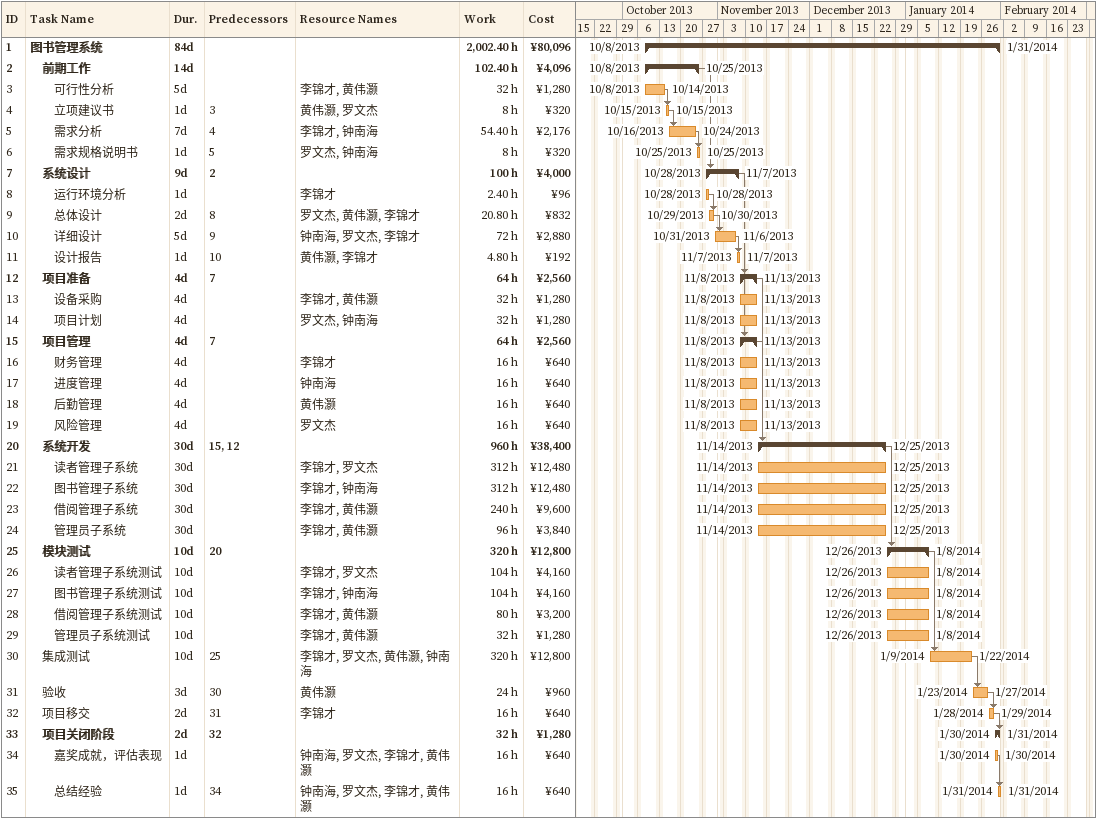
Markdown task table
| ID | Level | Task | Duration | Start | Finish | Predecessors | Resources | Work (h) | Cost (¥) |
|---|---|---|---|---|---|---|---|---|---|
| 1 | 1 | **图书管理系统** | 84d | 2013-10-08 | 2014-01-31 |  |  | 2002.40 | 80096 |
| 2 | 2 | **前期工作** | 14d | 2013-10-08 | 2013-10-25 |  |  | 102.40 | 4096 |
| 3 | 3 | 可行性分析 | 5d | 2013-10-08 | 2013-10-14 |  | 李锦才, 黄伟灏 | 32 | 1280 |
| 4 | 3 | 立项建议书 | 1d | 2013-10-15 | 2013-10-15 | 3 | 黄伟灏, 罗文杰 | 8 | 320 |
| 5 | 3 | 需求分析 | 7d | 2013-10-16 | 2013-10-24 | 4 | 李锦才, 钟南海 | 54.40 | 2176 |
| 6 | 3 | 需求规格说明书 | 1d | 2013-10-25 | 2013-10-25 | 5 | 罗文杰, 钟南海 | 8 | 320 |
| 7 | 2 | **系统设计** | 9d | 2013-10-28 | 2013-11-07 | 2 |  | 100 | 4000 |
| 8 | 3 | 运行环境分析 | 1d | 2013-10-28 | 2013-10-28 |  | 李锦才 | 2.40 | 96 |
| 9 | 3 | 总体设计 | 2d | 2013-10-29 | 2013-10-30 | 8 | 罗文杰, 黄伟灏, 李锦才 | 20.80 | 832 |
| 10 | 3 | 详细设计 | 5d | 2013-10-31 | 2013-11-06 | 9 | 钟南海, 罗文杰, 李锦才 | 72 | 2880 |
| 11 | 3 | 设计报告 | 1d | 2013-11-07 | 2013-11-07 | 10 | 黄伟灏, 李锦才 | 4.80 | 192 |
| 12 | 2 | **项目准备** | 4d | 2013-11-08 | 2013-11-13 | 7 |  | 64 | 2560 |
| 13 | 3 | 设备采购 | 4d | 2013-11-08 | 2013-11-13 |  | 李锦才, 黄伟灏 | 32 | 1280 |
| 14 | 3 | 项目计划 | 4d | 2013-11-08 | 2013-11-13 |  | 罗文杰, 钟南海 | 32 | 1280 |
| 15 | 2 | **项目管理** | 4d | 2013-11-08 | 2013-11-13 | 7 |  | 64 | 2560 |
| 16 | 3 | 财务管理 | 4d | 2013-11-08 | 2013-11-13 |  | 李锦才 | 16 | 640 |
| 17 | 3 | 进度管理 | 4d | 2013-11-08 | 2013-11-13 |  | 钟南海 | 16 | 640 |
| 18 | 3 | 后勤管理 | 4d | 2013-11-08 | 2013-11-13 |  | 黄伟灏 | 16 | 640 |
| 19 | 3 | 风险管理 | 4d | 2013-11-08 | 2013-11-13 |  | 罗文杰 | 16 | 640 |
| 20 | 2 | **系统开发** | 30d | 2013-11-14 | 2013-12-25 | 15, 12 |  | 960 | 38400 |
| 21 | 3 | 读者管理子系统 | 30d | 2013-11-14 | 2013-12-25 |  | 李锦才, 罗文杰 | 312 | 12480 |
| 22 | 3 | 图书管理子系统 | 30d | 2013-11-14 | 2013-12-25 |  | 李锦才, 钟南海 | 312 | 12480 |
| 23 | 3 | 借阅管理子系统 | 30d | 2013-11-14 | 2013-12-25 |  | 李锦才, 黄伟灏 | 240 | 9600 |
| 24 | 3 | 管理员子系统 | 30d | 2013-11-14 | 2013-12-25 |  | 李锦才, 黄伟灏 | 96 | 3840 |
| 25 | 2 | **模块测试** | 10d | 2013-12-26 | 2014-01-08 | 20 |  | 320 | 12800 |
| 26 | 3 | 读者管理子系统测试 | 10d | 2013-12-26 | 2014-01-08 |  | 李锦才, 罗文杰 | 104 | 4160 |
| 27 | 3 | 图书管理子系统测试 | 10d | 2013-12-26 | 2014-01-08 |  | 李锦才, 钟南海 | 104 | 4160 |
| 28 | 3 | 借阅管理子系统测试 | 10d | 2013-12-26 | 2014-01-08 |  | 李锦才, 黄伟灏 | 80 | 3200 |
| 29 | 3 | 管理员子系统测试 | 10d | 2013-12-26 | 2014-01-08 |  | 李锦才, 黄伟灏 | 32 | 1280 |
| 30 | 2 | 集成测试 | 10d | 2014-01-09 | 2014-01-22 | 25 | 李锦才, 罗文杰, 黄伟灏, 钟南海 | 320 | 12800 |
| 31 | 2 | 验收 | 3d | 2014-01-23 | 2014-01-27 | 30 | 黄伟灏 | 24 | 960 |
| 32 | 2 | 项目移交 | 2d | 2014-01-28 | 2014-01-29 | 31 | 李锦才 | 16 | 640 |
| 33 | 2 | **项目关闭阶段** | 2d | 2014-01-30 | 2014-01-31 | 32 |  | 32 | 1280 |
| 34 | 3 | 嘉奖成就，评估表现 | 1d | 2014-01-30 | 2014-01-30 |  | 钟南海, 罗文杰, 李锦才, 黄伟灏 | 16 | 640 |
| 35 | 3 | 总结经验 | 1d | 2014-01-31 | 2014-01-31 | 34 | 钟南海, 罗文杰, 李锦才, 黄伟灏 | 16 | 640 |
